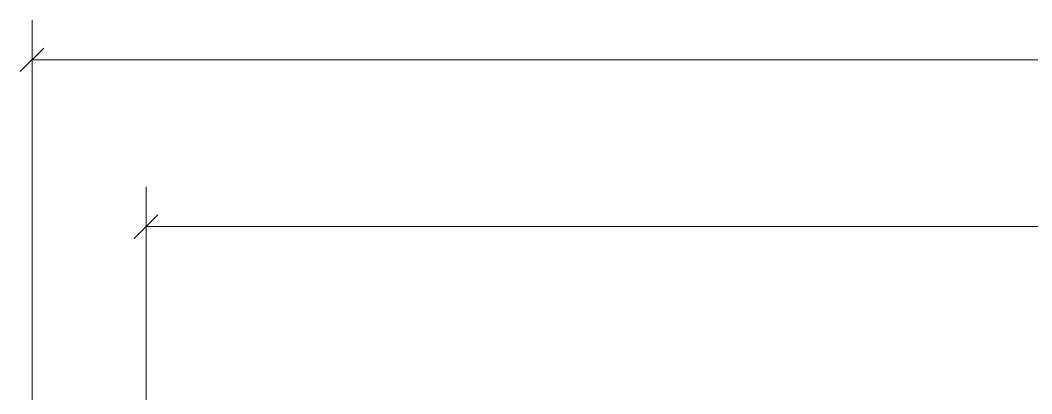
# Model space of a CAD drawing. Header units: millimetres. Extents: x 2 to 825, y 1 to 579.
# Drawn here: x 80.3 to 153.1, y 454.7 to 481.6 of the extents above; entities that cross this region are included whole.
import ezdxf

# ---------------------------------------------------------------- set-up
doc = ezdxf.new("R2010")
doc.units = ezdxf.units.MM
doc.linetypes.add('XKITLINE00', pattern=[0])
doc.layers.add('Dimensions', color=7, linetype='Continuous', lineweight=0)

# ---------------------------------------------------------------- blocks, each defined once
blk = doc.blocks.new('*A98')
at = {"layer": 'Dimensions', "color": 7, "linetype": 'XKITLINE00', "lineweight": 0}
for p, q in [((81.197, 314.285), (81.197, 481.571)), ((82.045, 479.569), (80.348, 477.872)), ((81.197, 478.721), (594.176, 478.721))]:
    blk.add_line(p, q, dxfattribs=at)
at = {"layer": 'Dimensions', "color": 3}
blk.add_point((81.197, 478.721), dxfattribs=at)
blk = doc.blocks.new('*A132')
at = {"layer": 'Dimensions', "color": 7, "linetype": 'XKITLINE00', "lineweight": 0}
for p, q in [((89.404, 326.721), (89.404, 469.571)), ((90.252, 467.569), (88.555, 465.872)), ((89.404, 466.721), (569.89, 466.721))]:
    blk.add_line(p, q, dxfattribs=at)
at = {"layer": 'Dimensions', "color": 3}
blk.add_point((89.404, 466.721), dxfattribs=at)

msp = doc.modelspace()

# ---------------------------------------------------------------- block references
at = {"lineweight": 0}
for name in ['*A98', '*A132']:
    msp.add_blockref(name, (0, 0), dxfattribs=at)

doc.saveas('drawing.dxf')
